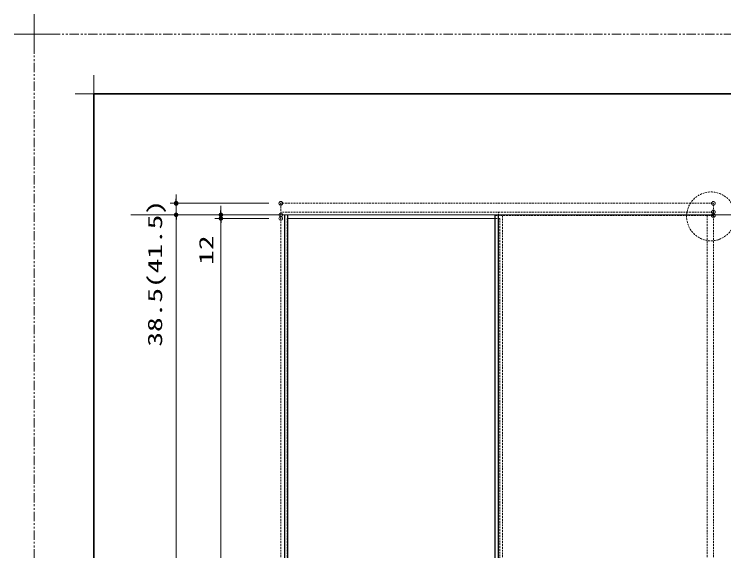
# Model space of a CAD drawing. Units: millimetres, scale not verified. Extents: x -1306 to 1306, y -607 to 607.
# Drawn here: x -1306.2 to -831.8, y 248.7 to 607.3 of the extents above; entities that cross this region are included whole.
import ezdxf
from ezdxf.enums import TextEntityAlignment as Align

# ---------------------------------------------------------------- set-up
doc = ezdxf.new("R2010")
doc.units = ezdxf.units.MM
doc.header["$LTSCALE"] = 5
doc.header["$PDMODE"] = 32
doc.header["$PDSIZE"] = 2.5
doc.linetypes.add('USER1', pattern=[2.5, 1.25, -0.25, 0.25, -0.25, 0.25, -0.25])
doc.linetypes.add('USER2', pattern=[0.375, 0.25, -0.125])
for name, color, linetype, lineweight in [('0-1_線(黄)', 2, 'Continuous', 15), ('0-3_陰線', 4, 'USER1', 9), ('0-B_点線(水)', 4, 'USER2', 9), ('0-D_線(白)', 7, 'Continuous', 30), ('1-0_線(水)', 4, 'Continuous', 9), ('1-1_寸法線', 3, 'Continuous', 13), ('1-4_DEFPOINTS', 7, 'Continuous', 5), ('1-5_0', 3, 'Continuous', 25), ('1-6_点線(黄)', 2, 'USER2', 15), ('1-7_図面枠', 7, 'Continuous', 35), ('1-8_一般', 7, 'Continuous', 5)]:
    doc.layers.add(name, color=color, linetype=linetype, lineweight=lineweight)
doc.styles.add('ＭＳ ゴシック', font='')
doc.styles.get('ＭＳ ゴシック').set_extended_font_data('MS Gothic')

# ---------------------------------------------------------------- blocks, each defined once
blk = doc.blocks.new('_DOT')
at = {"layer": '1-5_0'}
blk.add_line((-2.5, 0), (-5, 0), dxfattribs=at)
for points in [[(0, 0), (-2.5, 0), (-2.48, 0.313)], [(0, 0), (-2.48, -0.313), (-2.5, 0)], [(0, 0), (-2.48, 0.313), (-2.421, 0.622)], [(0, 0), (-2.421, -0.622), (-2.48, -0.313)], [(0, 0), (-2.421, 0.622), (-2.324, 0.92)], [(0, 0), (-2.324, -0.92), (-2.421, -0.622)], [(0, 0), (-2.324, 0.92), (-2.191, 1.204)], [(0, 0), (-2.191, -1.204), (-2.324, -0.92)], [(0, 0), (-2.191, 1.204), (-2.023, 1.469)], [(0, 0), (-2.023, -1.469), (-2.191, -1.204)], [(0, 0), (-2.023, 1.469), (-1.822, 1.711)], [(0, 0), (-1.822, -1.711), (-2.023, -1.469)], [(0, 0), (-1.822, 1.711), (-1.594, 1.926)], [(0, 0), (-1.594, -1.926), (-1.822, -1.711)], [(0, 0), (-1.594, 1.926), (-1.34, 2.111)], [(0, 0), (-1.34, -2.111), (-1.594, -1.926)], [(0, 0), (-1.34, 2.111), (-1.064, 2.262)], [(0, 0), (-1.064, -2.262), (-1.34, -2.111)], [(0, 0), (-1.064, 2.262), (-0.773, 2.378)], [(0, 0), (-0.773, -2.378), (-1.064, -2.262)], [(0, 0), (-0.773, 2.378), (-0.468, 2.456)], [(0, 0), (-0.468, -2.456), (-0.773, -2.378)], [(0, 0), (-0.468, 2.456), (-0.157, 2.495)], [(0, 0), (-0.157, -2.495), (-0.468, -2.456)], [(0, 0), (-0.157, 2.495), (0.157, 2.495)], [(0, 0), (0.157, -2.495), (-0.157, -2.495)], [(0, 0), (0.157, 2.495), (0.468, 2.456)], [(0, 0), (0.468, 2.456), (0.773, 2.378)], [(0, 0), (0.773, 2.378), (1.064, 2.262)], [(0, 0), (1.064, 2.262), (1.34, 2.111)], [(0, 0), (1.34, 2.111), (1.594, 1.926)], [(0, 0), (1.594, 1.926), (1.822, 1.711)], [(0, 0), (1.822, 1.711), (2.023, 1.469)], [(0, 0), (2.023, 1.469), (2.191, 1.204)], [(0, 0), (2.191, 1.204), (2.324, 0.92)], [(0, 0), (2.324, 0.92), (2.421, 0.622)], [(0, 0), (2.421, 0.622), (2.48, 0.313)], [(0, 0), (2.48, 0.313), (2.5, 0)], [(0, 0), (0.468, -2.456), (0.157, -2.495)], [(0, 0), (0.773, -2.378), (0.468, -2.456)], [(0, 0), (1.064, -2.262), (0.773, -2.378)], [(0, 0), (1.34, -2.111), (1.064, -2.262)], [(0, 0), (1.594, -1.926), (1.34, -2.111)], [(0, 0), (1.822, -1.711), (1.594, -1.926)], [(0, 0), (2.023, -1.469), (1.822, -1.711)], [(0, 0), (2.191, -1.204), (2.023, -1.469)], [(0, 0), (2.324, -0.92), (2.191, -1.204)], [(0, 0), (2.421, -0.622), (2.324, -0.92)], [(0, 0), (2.48, -0.313), (2.421, -0.622)], [(0, 0), (2.5, 0), (2.48, -0.313)]]:
    blk.add_solid(points, dxfattribs=at)
blk = doc.blocks.new('グループ-13-1')
at = {"layer": '1-8_一般'}
for p, q in [((62041.6, -14029.5), (62041.6, -13365.5)), ((61709.6, -13697.5), (62373.6, -13697.5))]:
    blk.add_line(p, q, dxfattribs=at)

msp = doc.modelspace()

# ---------------------------------------------------------------- linework, layer by layer
at = {"layer": '0-1_線(黄)'}
msp.add_line((-1228.195, 473.19), (-682.188, 473.19), dxfattribs=at)
at = {"layer": '0-3_陰線'}
for p in [(387.036, 594), (-1292.964, -594)]:
    msp.add_line(p, (-1292.964, 594), dxfattribs=at)
at = {"layer": '0-B_点線(水)'}
for p, q in [((-838.823, 473.19), (-838.823, 480.89)), ((-1128.023, -6.81), (-1128.023, 475.09)), ((-838.823, 475.09), (-1128.023, 475.09)), ((-982.423, 472.69), (-982.423, 475.09)), ((-838.823, 475.09), (-838.823, 472.69)), ((-1123.823, 470.79), (-1123.823, -4.41)), ((-1123.223, 473.19), (-1123.223, 472.49)), ((-843.023, 472.69), (-984.623, 472.69)), ((-984.623, 470.79), (-981.623, 470.79)), ((-981.623, -4.41), (-981.623, 470.79)), ((-979.823, -6.81), (-979.823, 472.69))]:
    msp.add_line(p, q, dxfattribs=at)
for points in [[(-838.823, 480.89), (-1128.023, 480.89), (-1128.023, 475.09)], [(-1123.223, 470.79), (-1123.823, 470.79), (-1123.523, 470.79)]]:
    msp.add_lwpolyline(points, dxfattribs=at)
msp.add_lwpolyline([(-843.023, -6.81), (-838.823, -6.81), (-838.823, 472.69), (-843.023, 472.69)], close=True, dxfattribs=at)
at = {"layer": '0-D_線(白)'}
for p, q in [((-1125.423, 473.19), (-1125.423, -6.81)), ((-1123.223, -6.81), (-1123.223, 473.19)), ((-984.623, -6.81), (-984.623, 473.19)), ((-982.423, -6.81), (-982.423, 473.19))]:
    msp.add_line(p, q, dxfattribs=at)
at = {"layer": '1-0_線(水)'}
for p, q in [((-1123.223, 473.19), (-1125.423, 473.19)), ((-984.623, 470.79), (-1123.223, 470.79))]:
    msp.add_line(p, q, dxfattribs=at)
at = {"layer": '1-1_寸法線'}
for p, q in [((-1198.023, 483.89), (-1198.023, 486.89)), ((-1136.023, 480.89), (-1202.023, 480.89)), ((-1198.023, 480.89), (-1198.023, 473.19)), ((-1168.023, 476.19), (-1168.023, 479.19)), ((-1136.023, 473.19), (-1202.023, 473.19)), ((-1136.023, 473.19), (-1202.023, 473.19)), ((-1198.023, -3.81), (-1198.023, 470.19)), ((-1198.023, 470.19), (-1198.023, 382.524)), ((-1136.023, 473.19), (-1172.023, 473.19)), ((-1136.023, 470.79), (-1172.023, 470.79)), ((-1136.023, 470.79), (-1172.023, 470.79)), ((-1168.023, 473.19), (-1168.023, 470.79)), ((-1168.023, 467.79), (-1168.023, 438.695)), ((-1168.023, 467.79), (-1168.023, -1.41))]:
    msp.add_line(p, q, dxfattribs=at)
at = {"layer": '1-4_DEFPOINTS'}
for p, q in [((-1252.964, 541.55), (-1252.964, 566.45)), ((-1265.414, 554), (-1240.514, 554))]:
    msp.add_line(p, q, dxfattribs=at)
for p in [(-1198.023, 480.89), (-1128.023, 480.89), (-838.823, 480.89), (-1198.023, 473.19), (-1128.023, 473.19), (-1128.023, 473.19), (-838.823, 475.09), (-1168.023, 470.79), (-1128.023, 470.79), (-838.823, 472.69)]:
    msp.add_point(p, dxfattribs=at)
at = {"layer": '1-6_点線(黄)'}
msp.add_circle((-840.389, 472.175), 16.322, dxfattribs=at)
at = {"layer": '1-7_図面枠'}
msp.add_lwpolyline([(-1252.964, -554), (347.036, -554), (347.036, 554), (-1252.964, 554)], close=True, dxfattribs=at)

# ---------------------------------------------------------------- block references
at = {"layer": '0-3_陰線', "xscale": 0.04, "yscale": 0.04}
msp.add_blockref('グループ-13-1', (-3774.629, 1141.9), dxfattribs=at)
at = {"layer": '1-1_寸法線', "xscale": 0.6, "yscale": 0.6}
for p, rotation in [((-1198.023, 480.89), 270), ((-1198.023, 473.19), 90), ((-1198.023, 473.19), 90), ((-1168.023, 473.19), 270), ((-1168.023, 470.79), 90), ((-1168.023, 470.79), 90)]:
    msp.add_blockref('_DOT', p, dxfattribs=dict(at, rotation=rotation))

# ---------------------------------------------------------------- texts
at = {"layer": '1-1_寸法線', "style": 'ＭＳ ゴシック', "width": 1.5}
for s, p in [('38.5(41.5)', (-1204.458, 385.095)), ('12', (-1170.172, 439.838))]:
    msp.add_text(s, height=9.604, rotation=90, dxfattribs=at).set_placement(p, align=Align.BOTTOM_LEFT)

doc.saveas('drawing.dxf')
